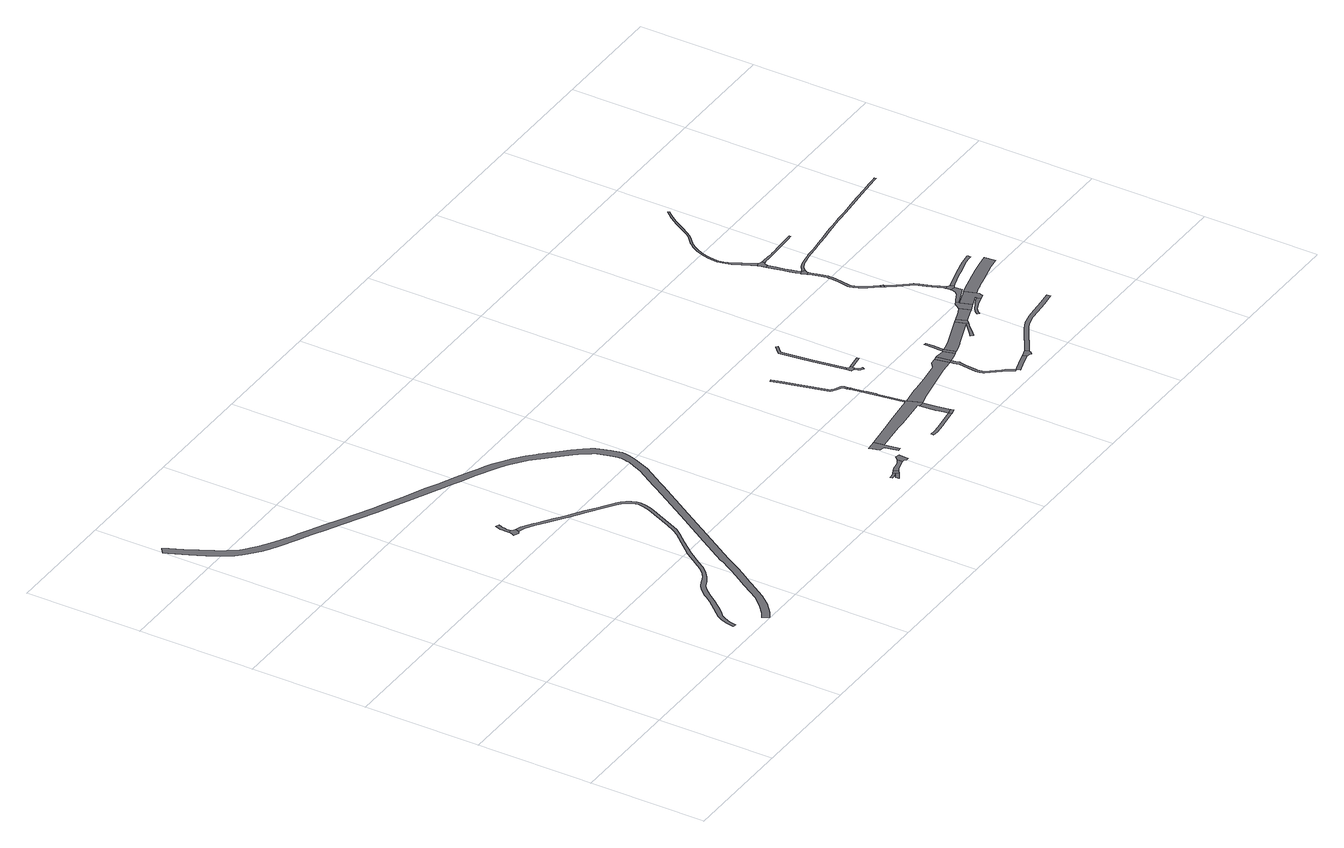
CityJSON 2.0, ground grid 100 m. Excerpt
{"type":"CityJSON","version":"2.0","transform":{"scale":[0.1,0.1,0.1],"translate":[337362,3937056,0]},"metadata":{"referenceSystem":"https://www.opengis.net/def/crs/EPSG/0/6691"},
"CityObjects":{
"road1":{"type":"Road","attributes":{"function":"3","RoadStructureAttribute.sectionType":"1"},"geometry":[{"type":"MultiSurface","lod":"1","boundaries":[[[0,1,2,3,4,5,6,7,8,9,10,11,12,13,14,15,16,17,18,19,20,21,22,23,24,25,26,27,28,29,30,31,32,33,34,35,36,37,38,39,40,41,42,43,44,45,46,47,48,49,50,51,52,53,54,55,56,57,58,59,60,61,62,63,64,65,66,67,68,69,70,71,72,73,74,75,76,77,78,79,80,81,82,83,84,85,86,87,88,89,90,91,92,93,94,95,96,97,98,99,100,101,102,103,104,105,106,107,108,109,110,111,112,113,114,115,116,117,118,119,120,121,122,123,124,125,126,127,128,129,130,131,132,133,134,135,136,137,138,139,140,141,142,143,144]]]}]},
"road2":{"type":"Road","attributes":{"RoadStructureAttribute.sectionType":"1"},"geometry":[{"type":"MultiSurface","lod":"1","boundaries":[[[145,146,147,148,149,150,151,152,153,154,155,156,157,158,159,160,161,162,163,164,165,166,167,168,169,170,171,172,173,174,175,176,177,178,179,180,181,182,183,184,185,186,187,188,189,190,191,192,193,194,195,196,197,198,199,200,201,202,203,204,205,206,207,208,209,210,211,212,213,214,215,216,217,218,219,220,221,222,223,224,225,226,227,228,229,230,231,232,233,234,235,236,237]]]}]},
"road3":{"type":"Road","geometry":[{"type":"MultiSurface","lod":"1","boundaries":[[[238,239,240,241,242,243,244,193,192,245,246,247,248]]]}]},
"road4":{"type":"Road","geometry":[{"type":"MultiSurface","lod":"1","boundaries":[[[249,250,251,252,253,254,255,256,257,258,259,238,248]]]}]},
"road5":{"type":"Road","attributes":{"RoadStructureAttribute.sectionType":"1"},"geometry":[{"type":"MultiSurface","lod":"1","boundaries":[[[260,261,262,263,264,265,266]]]}]},
"road6":{"type":"Road","attributes":{"RoadStructureAttribute.sectionType":"1"},"geometry":[{"type":"MultiSurface","lod":"1","boundaries":[[[265,267,268,269]]]}]},
"road7":{"type":"Road","geometry":[{"type":"MultiSurface","lod":"1","boundaries":[[[266,265,269,270,271]]]}]},
"road8":{"type":"Road","attributes":{"RoadStructureAttribute.sectionType":"1"},"geometry":[{"type":"MultiSurface","lod":"1","boundaries":[[[270,272,273,274,275,276,277,278,279,271]]]}]},
"road9":{"type":"Road","geometry":[{"type":"MultiSurface","lod":"1","boundaries":[[[280,281,282,283,276,275,284,285,286,287]]]}]},
"road10":{"type":"Road","geometry":[{"type":"MultiSurface","lod":"1","boundaries":[[[288,289,290,291,292,293,294,295,296,297]]]}]},
"road11":{"type":"Road","attributes":{"function":"2","RoadStructureAttribute.sectionType":"1"},"geometry":[{"type":"MultiSurface","lod":"1","boundaries":[[[296,298,299,300,301,302,303,304,305,306,307,308,309,310,311,312,297]]]}]},
"road12":{"type":"Road","attributes":{"RoadStructureAttribute.sectionType":"1"},"geometry":[{"type":"MultiSurface","lod":"1","boundaries":[[[313,314,315,316,317,318,319,320,321,322,323,324,325]]]}]},
"road13":{"type":"Road","geometry":[{"type":"MultiSurface","lod":"1","boundaries":[[[324,326,327,325]]]}]},
"road14":{"type":"Road","geometry":[{"type":"MultiSurface","lod":"1","boundaries":[[[327,328,329,303,302,330,331,332,325]]]}]},
"road15":{"type":"Road","attributes":{"RoadStructureAttribute.sectionType":"1"},"geometry":[{"type":"MultiSurface","lod":"1","boundaries":[[[333,334,335,336,337,338,339,340,341,307,306]]]}]},
"road16":{"type":"Road","attributes":{"RoadStructureAttribute.sectionType":"1"},"geometry":[{"type":"MultiSurface","lod":"1","boundaries":[[[342,343,344,345,346,347,348,349,350,351,352,353,354,355,356,357,358,359]]]}]},
"road17":{"type":"Road","geometry":[{"type":"MultiSurface","lod":"1","boundaries":[[[342,359,339,338]]]}]},
"road18":{"type":"Road","attributes":{"function":"2","RoadStructureAttribute.sectionType":"1"},"geometry":[{"type":"MultiSurface","lod":"1","boundaries":[[[360,361,362,363,364,365,366,367,368,369,370,371,305,304]]]}]},
"road19":{"type":"Road","geometry":[{"type":"MultiSurface","lod":"1","boundaries":[[[372,373,374,375,376,377,378,379,380,381]]]}]},
"road20":{"type":"Road","attributes":{"RoadStructureAttribute.sectionType":"1"},"geometry":[{"type":"MultiSurface","lod":"1","boundaries":[[[382,383,384,385,386,387,378,377]]]}]},
"road21":{"type":"Road","attributes":{"RoadStructureAttribute.sectionType":"1"},"geometry":[{"type":"MultiSurface","lod":"1","boundaries":[[[388,389,390,391,392,393,394,395,396,397,398,399,400,401,374,373]]]}]},
"road22":{"type":"Road","attributes":{"RoadStructureAttribute.sectionType":"1"},"geometry":[{"type":"MultiSurface","lod":"1","boundaries":[[[402,403,381,380]]]}]},
"road23":{"type":"Road","attributes":{"RoadStructureAttribute.sectionType":"1"},"geometry":[{"type":"MultiSurface","lod":"1","boundaries":[[[404,405,406,407,408,409,410,411,412,413,414,415,416,417,418,419,420,421,422,423,424,425,426,427,428,429,430,431,432,433,434,435,436]]]}]},
"road24":{"type":"Road","geometry":[{"type":"MultiSurface","lod":"1","boundaries":[[[404,436,437,365,364]]]}]},
"road25":{"type":"Road","attributes":{"function":"2","RoadStructureAttribute.sectionType":"1"},"geometry":[{"type":"MultiSurface","lod":"1","boundaries":[[[438,439,440,441,442,443,437,436]]]}]},
"road26":{"type":"Road","attributes":{"RoadStructureAttribute.sectionType":"1"},"geometry":[{"type":"MultiSurface","lod":"1","boundaries":[[[444,445,420,446,447,448,449,450]]]}]},
"road27":{"type":"Road","geometry":[{"type":"MultiSurface","lod":"1","boundaries":[[[451,452,440,439,453]]]}]},
"road28":{"type":"Road","geometry":[{"type":"MultiSurface","lod":"1","boundaries":[[[454,455,456,457,458,459,452,451]]]}]},
"road29":{"type":"Road","geometry":[{"type":"MultiSurface","lod":"1","boundaries":[[[460,450,449,461,462,463,464]]]}]},
"road30":{"type":"Road","attributes":{"function":"2","RoadStructureAttribute.sectionType":"1"},"geometry":[{"type":"MultiSurface","lod":"1","boundaries":[[[465,466,467,468,469,470,471,472,473,474,475,476,470,477,478,479,480,451,453]]]}]},
"road31":{"type":"Road","geometry":[{"type":"MultiSurface","lod":"1","boundaries":[[[470,476,481,482,477]]]}]},
"road32":{"type":"Road","attributes":{"function":"2","RoadStructureAttribute.sectionType":"1"},"geometry":[{"type":"MultiSurface","lod":"1","boundaries":[[[481,483,484,485,486,482]]]}]},
"road33":{"type":"Road","attributes":{"RoadStructureAttribute.sectionType":"1"},"geometry":[{"type":"MultiSurface","lod":"1","boundaries":[[[487,488,489,490,491,492,493,494,495,496,497,498,499,500,501,502,503,504,505,460,464]]]}]},
"road34":{"type":"Road","geometry":[{"type":"MultiSurface","lod":"1","boundaries":[[[506,507,508,485,484,509,510,511]]]}]},
"road35":{"type":"Road","geometry":[{"type":"MultiSurface","lod":"1","boundaries":[[[512,513,514,515,516,517,518,519,520,521,522,523]]]}]},
"road36":{"type":"Road","geometry":[{"type":"MultiSurface","lod":"1","boundaries":[[[524,525,526,527,528]]]}]},
"road37":{"type":"Road","geometry":[{"type":"MultiSurface","lod":"1","boundaries":[[[529,530,510,509,531,532,533,534,535,523,522,536,537,538,539,540,541]]]}]},
"road38":{"type":"Road","attributes":{"RoadStructureAttribute.sectionType":"1"},"geometry":[{"type":"MultiSurface","lod":"1","boundaries":[[[526,542,543,544,545,546,547,548,549,550,551,552,553,554,555,556,557,558,559,560,561,562,563,564,565,566,567,568,569,570,527]]]}]},
"road39":{"type":"Road","attributes":{"RoadStructureAttribute.sectionType":"1"},"geometry":[{"type":"MultiSurface","lod":"1","boundaries":[[[571,572,573,574,575,576,577,578,579,580,506,511]]]}]},
"road40":{"type":"Road","geometry":[{"type":"MultiSurface","lod":"1","boundaries":[[[581,582,583,584,556,555,585,586,587]]]}]},
"road41":{"type":"Road","attributes":{"RoadStructureAttribute.sectionType":"1"},"geometry":[{"type":"MultiSurface","lod":"1","boundaries":[[[588,589,590,591,592,583,582,593,594,595,596,597,598]]]}]},
"road42":{"type":"Road","geometry":[{"type":"MultiSurface","lod":"1","boundaries":[[[599,600,601,602,603,588,598,604,605,606,607]]]}]},
"road43":{"type":"Road","attributes":{"RoadStructureAttribute.sectionType":"1"},"geometry":[{"type":"MultiSurface","lod":"1","boundaries":[[[608,609,610,611,612,613,614,615,616,617,618,619,620,621,622,623,624,625,626,627,524,528]]]}]},
"road44":{"type":"Road","geometry":[{"type":"MultiSurface","lod":"1","boundaries":[[[628,629,630,631,632,618,617,633,575,574]]]}]},
"road45":{"type":"Road","attributes":{"RoadStructureAttribute.sectionType":"1"},"geometry":[{"type":"MultiSurface","lod":"1","boundaries":[[[601,634,635,636,637,638,639,640,641,642,643,644,645,646,647,648,649,650,651,652,653,654,655,656,657,658,659,660,661,662,663,664,665,666,667,668,669,670,671,672,673,674,675,676,602]]]}]},
"road46":{"type":"Road","attributes":{"RoadStructureAttribute.sectionType":"1"},"geometry":[{"type":"MultiSurface","lod":"1","boundaries":[[[606,677,678,679,680,681,682,683,684,685,686,687,688,689,690,691,692,693,694,607]]]}]},
"road47":{"type":"Road","attributes":{"function":"2","RoadStructureAttribute.sectionType":"1"},"geometry":[{"type":"MultiSurface","lod":"1","boundaries":[[[539,695,696,697,698,699,700,701,702,703,704,705,706,707,708,709,710,711,540]]]}]},
"road48":{"type":"Road","attributes":{"RoadStructureAttribute.sectionType":"1"},"geometry":[{"type":"MultiSurface","lod":"1","boundaries":[[[630,712,713,714,715,716,717,718,719,720,721,722,723,724,725,726,727,728,729,730,731,631]]]}]},
"road49":{"type":"Road","attributes":{"RoadStructureAttribute.sectionType":"1"},"geometry":[{"type":"MultiSurface","lod":"1","boundaries":[[[732,733,734,735,736,737,738,739,740,741,742,743,744,745,746,747,748,749,750,751,752,753,754,755,756,757,758,759,760,761,762,763,764,765,766,767,768,769,770,771,772,773,774,775,776,777,778,779,581,587]]]}]}
},
"vertices":[
[20,4365,0],[63,4265,0],[85,4214,0],[109,4161,0],[141,4101,0],[169,4047,0],[198,3998,0],[222,3959,0],[253,3915,0],[291,3871,0],[326,3837,0],[374,3796,0],[410,3771,0],[464,3734,0],[546,3686,0],[685,3616,0],[793,3562,0],[929,3492,0],[947,3483,0],[1061,3423,0],[1177,3363,0],[1318,3293,0],[1413,3247,0],[1469,3220,0],[1572,3172,0],[1751,3090,0],[1861,3038,0],[1934,3003,0],[2009,2967,0],[2122,2915,0],[2182,2887,0],[2242,2858,0],[2298,2829,0],[2366,2786,0],[2427,2745,0],[2442,2734,0],[2512,2676,0],[2578,2612,0],[2583,2608,0],[2667,2521,0],[2753,2428,0],[2811,2361,0],[2841,2315,0],[2854,2295,0],[2862,2276,0],[2871,2251,0],[2896,2155,0],[2903,2116,0],[2904,2102,0],[2902,2085,0],[2898,2066,0],[2894,2044,0],[2893,2038,0],[2886,2005,0],[2865,1954,0],[2830,1878,0],[2714,1690,0],[2691,1652,0],[2469,1301,0],[2259,968,0],[2107,724,0],[2091,692,0],[2057,632,0],[2029,586,0],[1989,524,0],[1905,396,0],[1810,242,0],[1740,161,0],[1659,90,0],[1606,58,0],[1637,7,0],[1694,42,0],[1783,119,0],[1784,120,0],[1858,206,0],[1951,357,0],[1955,364,0],[1956,365,0],[1965,379,0],[2042,496,0],[2080,554,0],[2088,568,0],[2160,690,0],[2313,935,0],[2525,1271,0],[2745,1620,0],[2772,1665,0],[2886,1850,0],[2943,1990,0],[2961,2037,0],[2965,2052,0],[2970,2072,0],[2974,2099,0],[2973,2124,0],[2965,2170,0],[2953,2214,0],[2938,2271,0],[2928,2300,0],[2917,2327,0],[2899,2355,0],[2864,2402,0],[2803,2473,0],[2723,2561,0],[2630,2655,0],[2619,2666,0],[2556,2726,0],[2483,2788,0],[2479,2791,0],[2402,2843,0],[2331,2887,0],[2272,2918,0],[2211,2947,0],[2150,2976,0],[2038,3028,0],[1963,3063,0],[1890,3098,0],[1780,3151,0],[1600,3232,0],[1442,3308,0],[1348,3353,0],[1208,3423,0],[1092,3483,0],[960,3552,0],[917,3574,0],[823,3622,0],[753,3657,0],[715,3675,0],[631,3721,0],[582,3750,0],[503,3795,0],[451,3831,0],[418,3854,0],[375,3891,0],[345,3921,0],[311,3960,0],[283,3999,0],[260,4036,0],[233,4082,0],[206,4135,0],[177,4189,0],[147,4244,0],[125,4293,0],[78,4393,0],[54,4443,0],[3,4400,0],
[1414,173,0],[1427,234,0],[1446,288,0],[1469,323,0],[1473,329,0],[1501,352,0],[1553,408,0],[1616,485,0],[1654,539,0],[1669,559,0],[1726,623,0],[1751,642,0],[1773,653,0],[1799,666,0],[1855,700,0],[1902,734,0],[1953,789,0],[1998,857,0],[2079,969,0],[2113,1014,0],[2181,1093,0],[2254,1178,0],[2290,1229,0],[2331,1304,0],[2438,1541,0],[2454,1596,0],[2459,1649,0],[2457,1681,0],[2443,1721,0],[2419,1754,0],[2392,1786,0],[2365,1811,0],[2340,1829,0],[2272,1875,0],[2246,1893,0],[2154,1956,0],[2038,2032,0],[2014,2049,0],[2013,2049,0],[1987,2068,0],[1937,2104,0],[1886,2139,0],[1810,2194,0],[1803,2199,0],[1764,2227,0],[1711,2259,0],[1692,2265,0],[1663,2274,0],[1651,2236,0],[1670,2234,0],[1708,2222,0],[1748,2202,0],[1780,2179,0],[1869,2115,0],[1881,2106,0],[1962,2049,0],[2024,2010,0],[2116,1949,0],[2139,1934,0],[2260,1852,0],[2343,1795,0],[2373,1768,0],[2398,1738,0],[2420,1708,0],[2431,1676,0],[2433,1650,0],[2428,1601,0],[2413,1550,0],[2308,1316,0],[2268,1243,0],[2234,1194,0],[2161,1110,0],[2093,1031,0],[2055,986,0],[1974,874,0],[1929,807,0],[1883,757,0],[1842,727,0],[1793,706,0],[1771,696,0],[1730,677,0],[1699,653,0],[1637,584,0],[1623,564,0],[1584,509,0],[1523,434,0],[1477,385,0],[1445,349,0],[1443,345,0],[1421,306,0],[1418,302,0],[1398,242,0],[1385,180,0],
[1602,2297,0],[1602,2290,0],[1596,2266,0],[1587,2247,0],[1586,2246,0],[1625,2226,0],[1637,2234,0],[1647,2280,0],[1640,2283,0],[1635,2289,0],[1633,2298,0],
[1630,2334,0],[1633,2357,0],[1634,2371,0],[1638,2390,0],[1648,2414,0],[1621,2426,0],[1609,2399,0],[1604,2375,0],[1603,2360,0],[1601,2346,0],[1600,2334,0],
[3783,216,0],[3739,208,0],[3742,188,0],[3748,188,0],[3757,190,0],[3803,201,0],[3794,221,0],
[3758,173,0],[3762,142,0],[3818,179,0],
[3845,197,0],[3827,236,0],
[3876,218,0],[3910,226,0],[3965,240,0],[3971,240,0],[3970,285,0],[3955,276,0],[3926,262,0],[3855,249,0],
[4028,253,0],[4036,309,0],[3994,315,0],[3984,300,0],[3983,240,0],[3993,239,0],[4006,226,0],[4026,224,0],
[4041,558,0],[3991,552,0],[4016,465,0],[4056,460,0],[4057,470,0],[4088,343,0],[4112,348,0],[4094,453,0],[4090,474,0],[4079,563,0],
[4297,499,0],[4361,504,0],[4406,508,0],[4681,534,0],[4683,517,0],[4732,522,0],[4738,524,0],[4693,642,0],[4690,645,0],[4670,642,0],[4669,639,0],[4589,629,0],[4401,605,0],[4288,589,0],[4111,567,0],
[4561,258,0],[4540,256,0],[4450,246,0],[4403,247,0],[4402,225,0],[4402,223,0],[4450,220,0],[4536,230,0],[4543,231,0],[4565,233,0],[4699,254,0],[4726,258,0],[4720,283,0],
[4774,270,0],[4768,294,0],
[4751,369,0],[4742,420,0],[4693,413,0],[4698,385,0],[4702,359,0],
[4656,875,0],[4654,892,0],[4643,965,0],[4638,994,0],[4628,1066,0],[4622,1094,0],[4603,1090,0],[4608,1063,0],[4634,889,0],
[4617,1119,0],[4613,1144,0],[4604,1165,0],[4551,1191,0],[4529,1204,0],[4522,1212,0],[4460,1459,0],[4427,1592,0],[4405,1671,0],[4385,1665,0],[4407,1587,0],[4441,1454,0],[4504,1202,0],[4517,1188,0],[4541,1173,0],[4588,1150,0],[4593,1138,0],[4598,1115,0],
[4827,547,0],[4957,572,0],[5190,615,0],[5297,628,0],[5306,630,0],[5287,750,0],[5230,741,0],[5182,706,0],[5018,683,0],[4920,671,0],[4875,666,0],[4842,663,0],
[4857,1245,0],[4839,1257,0],[4820,1254,0],[4824,1225,0],[4824,1205,0],[4850,1205,0],[4870,1211,0],[4867,1219,0],[4873,1227,0],[4870,1247,0],
[4861,1171,0],[4872,1155,0],[4898,1141,0],[4907,1158,0],[4886,1170,0],[4879,1179,0],
[4826,1347,0],[4797,1541,0],[4785,1623,0],[4765,1788,0],[4765,1800,0],[4769,1808,0],[4821,1856,0],[4807,1871,0],[4753,1820,0],[4745,1805,0],[4745,1787,0],[4765,1621,0],[4778,1536,0],[4806,1344,0],
[4998,1247,0],[4995,1266,0],
[5307,627,0],[5315,597,0],[5325,554,0],[5320,507,0],[5309,421,0],[5308,400,0],[5309,383,0],[5310,375,0],[5311,368,0],[5316,351,0],[5320,341,0],[5326,331,0],[5381,264,0],[5412,226,0],[5427,209,0],[5471,142,0],[5490,150,0],[5443,220,0],[5428,239,0],[5397,277,0],[5343,342,0],[5338,351,0],[5334,360,0],[5331,372,0],[5329,382,0],[5329,384,0],[5328,400,0],[5329,419,0],[5340,505,0],[5345,552,0],[5354,568,0],[5344,604,0],[5336,635,0],
[5317,755,0],
[5402,649,0],[5436,657,0],[5412,753,0],[5403,751,0],[5381,753,0],[5333,757,0],
[5615,189,0],[5508,157,0],[5503,117,0],[5519,124,0],[5624,155,0],[5687,171,0],[5677,205,0],
[5436,759,0],[5412,759,0],[5460,663,0],
[5438,836,0],[5438,848,0],[5439,920,0],[5416,920,0],[5414,845,0],[5413,800,0],
[5739,227,0],[5714,167,0],[5729,157,0],[5751,178,0],[5754,195,0],
[5485,669,0],[5512,679,0],[5564,698,0],[5578,703,0],[5770,777,0],[5827,797,0],[5752,731,0],[5698,683,0],[5716,662,0],[5768,712,0],[5819,764,0],[5840,785,0],[5796,882,0],[5739,861,0],[5547,788,0],[5464,765,0],
[5866,812,0],[5835,896,0],
[5956,844,0],[6004,862,0],[5970,950,0],[5925,929,0],
[5809,227,0],[5948,317,0],[6030,364,0],[6081,388,0],[6127,400,0],[6158,407,0],[6244,415,0],[6365,426,0],[6479,442,0],[6474,476,0],[6361,461,0],[6241,449,0],[6152,442,0],[6128,436,0],[6069,421,0],[6036,405,0],[5997,385,0],[5930,347,0],[5790,257,0],
[6029,1013,0],[6011,1004,0],[5996,989,0],[6075,890,0],[6040,982,0],[6040,993,0],
[6134,897,0],[6089,877,0],[6028,843,0],[5994,812,0],[5981,793,0],[5998,782,0],[6009,799,0],[6040,827,0],[6098,854,0],[6134,864,0],[6179,878,0],[6164,910,0],
[5946,1600,0],[5951,1609,0],[5933,1618,0],[5917,1606,0],[5930,1588,0],
[6134,1018,0],[6132,1017,0],[6092,896,0],[6134,912,0],[6161,922,0],[6171,925,0],[6175,927,0],[6219,890,0],[6227,924,0],[6223,942,0],[6224,945,0],[6189,1038,0],[6141,1020,0],
[5930,1621,0],[5871,1700,0],[5836,1755,0],[5822,1788,0],[5821,1790,0],[5816,1813,0],[5816,1827,0],[5829,1912,0],[5836,1988,0],[5837,2003,0],[5835,2027,0],[5820,2093,0],[5801,2164,0],[5801,2183,0],[5774,2174,0],[5780,2158,0],[5799,2088,0],[5814,2024,0],[5815,2004,0],[5815,2003,0],[5816,1989,0],[5809,1915,0],[5796,1828,0],[5796,1811,0],[5802,1784,0],[5802,1783,0],[5818,1746,0],[5855,1688,0],[5914,1609,0],
[6049,997,0],[6134,1032,0],[6210,1064,0],[6201,1127,0],[6157,1129,0],[6156,1109,0],[6148,1085,0],[6134,1070,0],[6132,1067,0],[6059,1029,0],
[5790,2232,0],[5786,2232,0],[5758,2223,0],[5759,2218,0],[5803,2196,0],[5808,2211,0],[5812,2217,0],
[5696,2490,0],[5709,2427,0],[5723,2358,0],[5734,2304,0],[5745,2261,0],[5772,2269,0],[5761,2310,0],[5750,2363,0],[5737,2432,0],[5727,2475,0],[5723,2496,0],
[5739,2557,0],[5723,2560,0],[5706,2569,0],[5677,2557,0],[5682,2545,0],[5725,2512,0],[5728,2522,0],[5742,2530,0],[5744,2556,0],
[5940,1574,0],[5987,1510,0],[6049,1431,0],[6066,1409,0],[6082,1371,0],[6104,1317,0],[6135,1238,0],[6136,1235,0],[6152,1189,0],[6153,1177,0],[6184,1181,0],[6159,1231,0],[6155,1242,0],[6135,1293,0],[6123,1324,0],[6100,1379,0],[6083,1419,0],[6065,1443,0],[6003,1522,0],[5952,1592,0],
[6206,1132,0],[6216,1137,0],[6218,1138,0],[6205,1167,0],[6196,1171,0],[6158,1141,0],
[5684,2612,0],[5649,2680,0],[5614,2745,0],[5589,2806,0],[5583,2850,0],[5584,2892,0],[5590,2935,0],[5606,2994,0],[5625,3046,0],[5654,3096,0],[5676,3125,0],[5683,3135,0],[5725,3173,0],[5760,3207,0],[5785,3245,0],[5825,3311,0],[5860,3371,0],[5877,3398,0],[5914,3452,0],[5941,3484,0],[5962,3508,0],[5956,3513,0],[5951,3518,0],[5930,3494,0],[5902,3461,0],[5864,3406,0],[5852,3386,0],[5812,3319,0],[5772,3252,0],[5748,3216,0],[5715,3185,0],[5672,3145,0],[5670,3142,0],[5641,3104,0],[5611,3053,0],[5592,2999,0],[5575,2938,0],[5569,2894,0],[5568,2849,0],[5575,2803,0],[5595,2736,0],[5625,2667,0],[5659,2600,0],
[5760,2533,0],[5814,2534,0],[5867,2536,0],[5891,2537,0],[5920,2538,0],[5969,2540,0],[6033,2541,0],[6096,2544,0],[6149,2546,0],[6148,2561,0],[6095,2559,0],[6032,2556,0],[5969,2555,0],[5920,2553,0],[5885,2552,0],[5867,2551,0],[5822,2553,0],[5765,2555,0],
[6263,959,0],[6276,962,0],[6306,969,0],[6317,972,0],[6410,995,0],[6580,1034,0],[6615,1039,0],[6650,1045,0],[6665,1048,0],[6679,1050,0],[6664,1144,0],[6563,1127,0],[6479,1110,0],[6393,1092,0],[6387,1091,0],[6383,1090,0],[6235,1055,0],
[6238,1147,0],[6249,1151,0],[6358,1183,0],[6398,1192,0],[6422,1198,0],[6461,1207,0],[6514,1223,0],[6523,1226,0],[6571,1235,0],[6605,1238,0],[6616,1235,0],[6623,1260,0],[6614,1264,0],[6520,1252,0],[6453,1236,0],[6425,1229,0],[6387,1221,0],[6351,1212,0],[6240,1180,0],[6225,1175,0],
[5823,2232,0],[5846,2250,0],[5876,2264,0],[5902,2272,0],[5929,2278,0],[5982,2287,0],[5983,2287,0],[6020,2292,0],[6091,2299,0],[6191,2310,0],[6276,2320,0],[6353,2330,0],[6413,2337,0],[6439,2340,0],[6524,2348,0],[6547,2350,0],[6641,2358,0],[6758,2368,0],[6863,2378,0],[6986,2387,0],[7068,2395,0],[7129,2399,0],[7144,2400,0],[7161,2402,0],[7159,2418,0],[7130,2414,0],[7066,2410,0],[6984,2401,0],[6862,2393,0],[6757,2383,0],[6641,2373,0],[6545,2365,0],[6526,2363,0],[6524,2363,0],[6438,2355,0],[6405,2351,0],[6352,2345,0],[6274,2335,0],[6188,2325,0],[6089,2314,0],[6018,2307,0],[5981,2302,0],[5977,2301,0],[5926,2293,0],[5897,2289,0],[5867,2282,0],[5834,2265,0],[5810,2246,0]
]}
